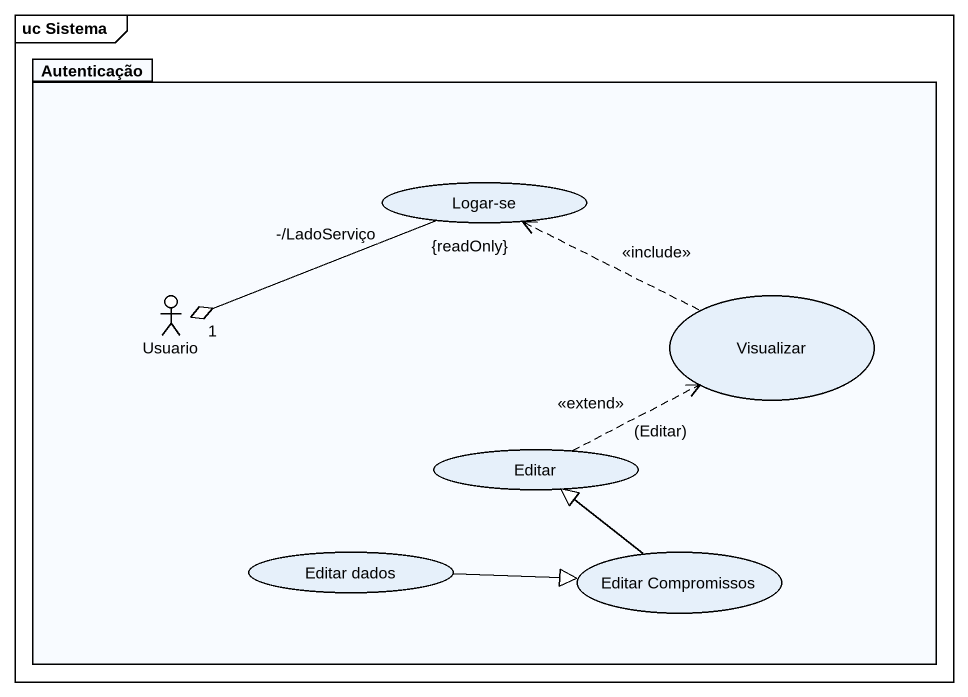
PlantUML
@startuml
mainframe uc Sistema
package Autenticação {
  usecase "Logar-se" as Logar_se
  actor Usuario
  usecase Visualizar
  usecase Editar
  usecase "Editar dados" as Editar_dados
  usecase "Editar Compromissos" as Editar_Compromissos
}
Usuario "1" o-right- "{readOnly}\n-/LadoServiço" Logar_se
Visualizar .left.> Logar_se : <<include>>
Editar .right.> Visualizar : <<extend>>\n(Editar)
Editar_dados -right-|> Editar_Compromissos
Editar_Compromissos -up-|> Editar
@enduml
